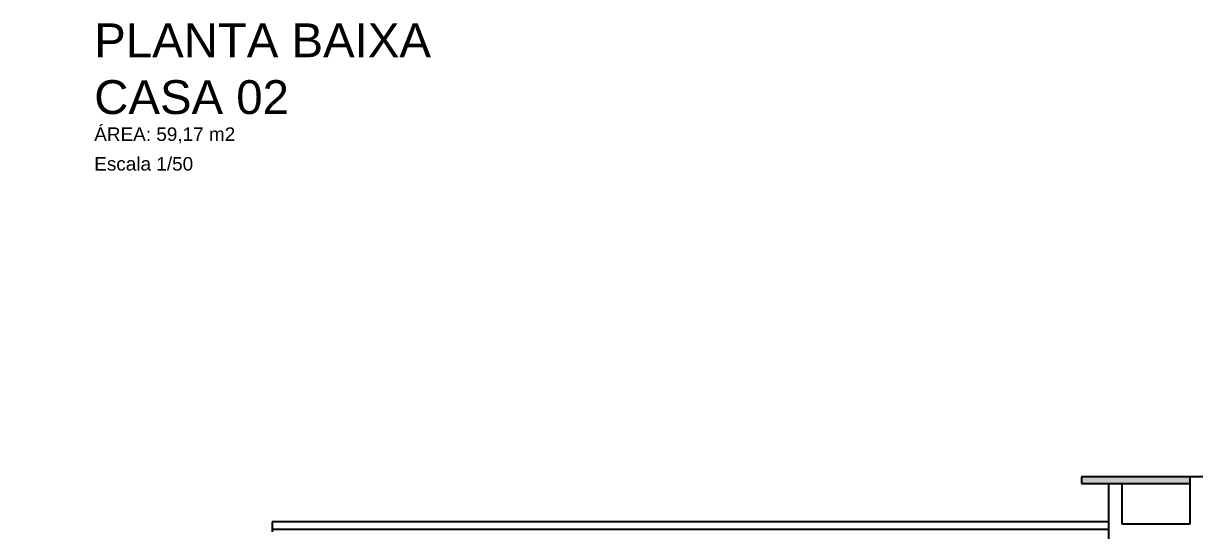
# Model space of a CAD drawing. Header units: metres. Extents: x 49 to 320, y -91 to 27.
# Drawn here: x 153.62 to 162.26, y 0.5 to 4.25 of the extents above; entities that cross this region are included whole.
import ezdxf

# ---------------------------------------------------------------- set-up
doc = ezdxf.new("R2010")
doc.units = ezdxf.units.M
doc.header["$LTSCALE"] = 0.2
doc.layers.add('ARQ-___-___-LEG', color=3, linetype='Continuous')
doc.layers.add('ARQ-___-___-VST', color=9, linetype='Continuous')
doc.styles.add('REGUA200', font='arial.ttf')
doc.styles.add('REGUA80', font='arial.ttf')

# ---------------------------------------------------------------- blocks, each defined once
blk = doc.blocks.new('Titul1')
at = {"color": 6, "style": 'REGUA200', "width": 1.4}
blk.add_attdef('TITULO', (0, 0), '', height=5, dxfattribs=at)
at = {"color": 0, "style": 'REGUA80', "width": 1.4}
blk.add_attdef('ESCALA', (0, -3.98), '', height=2, dxfattribs=at)

msp = doc.modelspace()

# ---------------------------------------------------------------- hatches: boundary and pattern name
at = {"layer": 'ARQ-___-___-VST'}
h = msp.add_hatch(color=256, dxfattribs=at)
h.paths.add_polyline_path([(145.8089, 0.9011), (145.0089, 0.9011), (145.0089, 0.8511), (145.8089, 0.8511)])
h.paths.add_polyline_path([(163.1739, 0.9011), (162.3739, 0.9011), (162.3739, 0.8511), (163.1739, 0.8511)])
h.paths.add_polyline_path([(162.2239, 0.9011), (161.4239, 0.9011), (161.4239, 0.8511), (162.2239, 0.8511)])
h.paths.add_polyline_path([(179.5889, 0.9011), (178.7889, 0.9011), (178.7889, 0.8511), (179.5889, 0.8511)])

# ---------------------------------------------------------------- linework, layer by layer
for p, q in [((161.4239, 0.9011), (161.4239, 0.8511)), ((162.2239, 0.9011), (161.4239, 0.9011)), ((162.2239, 0.9011), (162.2239, 0.5511)), ((163.1739, 0.9011), (162.2239, 0.9011)), ((161.4239, 0.8511), (162.2239, 0.8511)), ((161.6239, 0.8511), (161.6239, 0.5511)), ((161.7239, 0.5511), (161.7239, 0.8511)), ((155.4539, 0.5677), (155.4539, 0.5649)), ((161.6239, 0.5677), (155.4539, 0.5677)), ((161.6239, 0.5677), (155.4539, 0.5677)), ((155.4539, 0.5649), (155.4539, 0.5472)), ((155.4539, 0.5472), (155.4539, 0.5186)), ((155.4539, 0.5186), (155.4539, 0.5131)), ((161.6239, 0.5511), (161.6239, 0.2519)), ((162.2239, 0.5511), (161.7239, 0.5511)), ((155.4539, 0.5131), (155.4539, 0.4932)), ((155.4539, 0.5131), (161.6239, 0.5131))]:
    msp.add_line(p, q)

# ---------------------------------------------------------------- block references
at = {"layer": 'ARQ-___-___-LEG'}
ref = msp.add_blockref('Titul1', (154.1412, 3.9979), dxfattribs=dict(at, xscale=0.05, yscale=0.05, zscale=0.05))
ref.add_attrib('TITULO', 'PLANTA BAIXA', (154.1412, 3.9979), dxfattribs={"layer": '0', "color": 6, "height": 0.25, "style": 'REGUA200'})
ref.add_attrib('ESCALA', 'Escala 1/50', (154.1412, 3.1612), dxfattribs={"layer": '0', "color": 0, "height": 0.1, "style": 'REGUA80'})
ref = msp.add_blockref('Titul1', (154.1412, 3.5788), dxfattribs=dict(at, xscale=0.05, yscale=0.05, zscale=0.05))
ref.add_attrib('TITULO', 'CASA 02', (154.1412, 3.5788), dxfattribs={"layer": '0', "color": 6, "height": 0.25, "style": 'REGUA200'})
ref.add_attrib('ESCALA', 'ÁREA: 59,17 m2', (154.1412, 3.3801), dxfattribs={"layer": '0', "color": 0, "height": 0.1, "style": 'REGUA80'})

doc.saveas('drawing.dxf')
